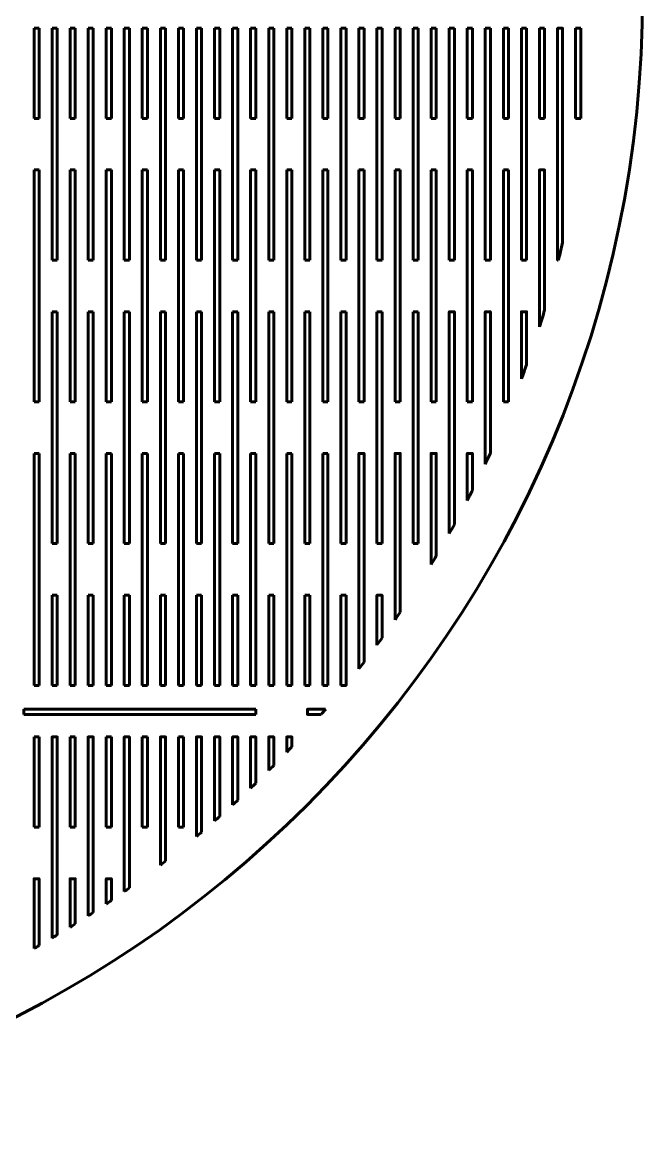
# Model space of a CAD drawing. Header units: millimetres. Extents: x -222 to 222, y -222 to 222.
# Drawn here: x 102.2 to 222.5, y -222.5 to -5.4 of the extents above; entities that cross this region are included whole.
import ezdxf

# ---------------------------------------------------------------- set-up
doc = ezdxf.new("R2010")
doc.units = ezdxf.units.MM
doc.linetypes.add('K5LT_BASIC', pattern=[0])

# ---------------------------------------------------------------- blocks, each defined once
blk = doc.blocks.new('U389')
at = {"color": 150, "linetype": 'K5LT_BASIC', "lineweight": 60, "true_color": 0x0080ff}
for p, q in [((209.5, -24), (209.5, -6.5)), ((209.5, -6.5), (210.5, -6.5)), ((210.5, -6.5), (210.5, -24)), ((210.5, -24), (209.5, -24))]:
    blk.add_line(p, q, dxfattribs=at)
blk = doc.blocks.new('U390')
at = {"color": 150, "linetype": 'K5LT_BASIC', "lineweight": 60, "true_color": 0x0080ff}
for p, q in [((202.5, -24), (202.5, -6.5)), ((202.5, -6.5), (203.5, -6.5)), ((203.5, -6.5), (203.5, -24)), ((203.5, -24), (202.5, -24))]:
    blk.add_line(p, q, dxfattribs=at)
blk = doc.blocks.new('U391')
at = {"color": 150, "linetype": 'K5LT_BASIC', "lineweight": 60, "true_color": 0x0080ff}
for p, q in [((200, -6.5), (199, -6.5)), ((199, -6.5), (199, -51.5)), ((200, -51.5), (200, -6.5)), ((199, -51.5), (200, -51.5))]:
    blk.add_line(p, q, dxfattribs=at)
blk = doc.blocks.new('U392')
at = {"color": 150, "linetype": 'K5LT_BASIC', "lineweight": 60, "true_color": 0x0080ff}
for p, q in [((195.5, -24), (195.5, -6.5)), ((195.5, -6.5), (196.5, -6.5)), ((196.5, -6.5), (196.5, -24)), ((196.5, -24), (195.5, -24))]:
    blk.add_line(p, q, dxfattribs=at)
blk = doc.blocks.new('U393')
at = {"color": 150, "linetype": 'K5LT_BASIC', "lineweight": 60, "true_color": 0x0080ff}
for p, q in [((196.5, -34), (195.5, -34)), ((195.5, -34), (195.5, -79)), ((196.5, -79), (196.5, -34)), ((195.5, -79), (196.5, -79))]:
    blk.add_line(p, q, dxfattribs=at)
blk = doc.blocks.new('U394')
at = {"color": 150, "linetype": 'K5LT_BASIC', "lineweight": 60, "true_color": 0x0080ff}
for p, q in [((193, -6.5), (192, -6.5)), ((192, -6.5), (192, -51.5)), ((193, -51.5), (193, -6.5)), ((192, -51.5), (193, -51.5))]:
    blk.add_line(p, q, dxfattribs=at)
blk = doc.blocks.new('U395')
at = {"color": 150, "linetype": 'K5LT_BASIC', "lineweight": 60, "true_color": 0x0080ff}
for p, q in [((188.5, -24), (188.5, -6.5)), ((188.5, -6.5), (189.5, -6.5)), ((189.5, -6.5), (189.5, -24)), ((189.5, -24), (188.5, -24))]:
    blk.add_line(p, q, dxfattribs=at)
blk = doc.blocks.new('U396')
at = {"color": 150, "linetype": 'K5LT_BASIC', "lineweight": 60, "true_color": 0x0080ff}
for p, q in [((189.5, -34), (188.5, -34)), ((188.5, -34), (188.5, -79)), ((189.5, -79), (189.5, -34)), ((188.5, -79), (189.5, -79))]:
    blk.add_line(p, q, dxfattribs=at)
blk = doc.blocks.new('U397')
at = {"color": 150, "linetype": 'K5LT_BASIC', "lineweight": 60, "true_color": 0x0080ff}
for p, q in [((186, -6.5), (185, -6.5)), ((185, -6.5), (185, -51.5)), ((186, -51.5), (186, -6.5)), ((185, -51.5), (186, -51.5))]:
    blk.add_line(p, q, dxfattribs=at)
blk = doc.blocks.new('U398')
at = {"color": 150, "linetype": 'K5LT_BASIC', "lineweight": 60, "true_color": 0x0080ff}
for p, q in [((181.5, -24), (181.5, -6.5)), ((181.5, -6.5), (182.5, -6.5)), ((182.5, -6.5), (182.5, -24)), ((182.5, -24), (181.5, -24))]:
    blk.add_line(p, q, dxfattribs=at)
blk = doc.blocks.new('U399')
at = {"color": 150, "linetype": 'K5LT_BASIC', "lineweight": 60, "true_color": 0x0080ff}
for p, q in [((182.5, -34), (181.5, -34)), ((181.5, -34), (181.5, -79)), ((182.5, -79), (182.5, -34)), ((181.5, -79), (182.5, -79))]:
    blk.add_line(p, q, dxfattribs=at)
blk = doc.blocks.new('U400')
at = {"color": 150, "linetype": 'K5LT_BASIC', "lineweight": 60, "true_color": 0x0080ff}
for p, q in [((179, -6.5), (178, -6.5)), ((178, -6.5), (178, -51.5)), ((179, -51.5), (179, -6.5)), ((178, -51.5), (179, -51.5))]:
    blk.add_line(p, q, dxfattribs=at)
blk = doc.blocks.new('U401')
at = {"color": 150, "linetype": 'K5LT_BASIC', "lineweight": 60, "true_color": 0x0080ff}
for p, q in [((174.5, -24), (174.5, -6.5)), ((174.5, -6.5), (175.5, -6.5)), ((175.5, -6.5), (175.5, -24)), ((175.5, -24), (174.5, -24))]:
    blk.add_line(p, q, dxfattribs=at)
blk = doc.blocks.new('U402')
at = {"color": 150, "linetype": 'K5LT_BASIC', "lineweight": 60, "true_color": 0x0080ff}
for p, q in [((175.5, -34), (174.5, -34)), ((174.5, -34), (174.5, -79)), ((175.5, -79), (175.5, -34)), ((174.5, -79), (175.5, -79))]:
    blk.add_line(p, q, dxfattribs=at)
blk = doc.blocks.new('U403')
at = {"color": 150, "linetype": 'K5LT_BASIC', "lineweight": 60, "true_color": 0x0080ff}
for p, q in [((179, -61.5), (178, -61.5)), ((178, -61.5), (178, -106.5)), ((179, -106.5), (179, -61.5)), ((178, -106.5), (179, -106.5))]:
    blk.add_line(p, q, dxfattribs=at)
blk = doc.blocks.new('U404')
at = {"color": 150, "linetype": 'K5LT_BASIC', "lineweight": 60, "true_color": 0x0080ff}
for p, q in [((172, -6.5), (171, -6.5)), ((171, -6.5), (171, -51.5)), ((172, -51.5), (172, -6.5)), ((171, -51.5), (172, -51.5))]:
    blk.add_line(p, q, dxfattribs=at)
blk = doc.blocks.new('U405')
at = {"color": 150, "linetype": 'K5LT_BASIC', "lineweight": 60, "true_color": 0x0080ff}
for p, q in [((167.5, -24), (167.5, -6.5)), ((167.5, -6.5), (168.5, -6.5)), ((168.5, -6.5), (168.5, -24)), ((168.5, -24), (167.5, -24))]:
    blk.add_line(p, q, dxfattribs=at)
blk = doc.blocks.new('U406')
at = {"color": 150, "linetype": 'K5LT_BASIC', "lineweight": 60, "true_color": 0x0080ff}
for p, q in [((168.5, -34), (167.5, -34)), ((167.5, -34), (167.5, -79)), ((168.5, -79), (168.5, -34)), ((167.5, -79), (168.5, -79))]:
    blk.add_line(p, q, dxfattribs=at)
blk = doc.blocks.new('U407')
at = {"color": 150, "linetype": 'K5LT_BASIC', "lineweight": 60, "true_color": 0x0080ff}
for p, q in [((172, -61.5), (171, -61.5)), ((171, -61.5), (171, -106.5)), ((172, -106.5), (172, -61.5)), ((171, -106.5), (172, -106.5))]:
    blk.add_line(p, q, dxfattribs=at)
blk = doc.blocks.new('U408')
at = {"color": 150, "linetype": 'K5LT_BASIC', "lineweight": 60, "true_color": 0x0080ff}
for p, q in [((165, -6.5), (164, -6.5)), ((164, -6.5), (164, -51.5)), ((165, -51.5), (165, -6.5)), ((164, -51.5), (165, -51.5))]:
    blk.add_line(p, q, dxfattribs=at)
blk = doc.blocks.new('U409')
at = {"color": 150, "linetype": 'K5LT_BASIC', "lineweight": 60, "true_color": 0x0080ff}
for p, q in [((160.5, -24), (160.5, -6.5)), ((160.5, -6.5), (161.5, -6.5)), ((161.5, -6.5), (161.5, -24)), ((161.5, -24), (160.5, -24))]:
    blk.add_line(p, q, dxfattribs=at)
blk = doc.blocks.new('U410')
at = {"color": 150, "linetype": 'K5LT_BASIC', "lineweight": 60, "true_color": 0x0080ff}
for p, q in [((161.5, -34), (160.5, -34)), ((160.5, -34), (160.5, -79)), ((161.5, -79), (161.5, -34)), ((160.5, -79), (161.5, -79))]:
    blk.add_line(p, q, dxfattribs=at)
blk = doc.blocks.new('U411')
at = {"color": 150, "linetype": 'K5LT_BASIC', "lineweight": 60, "true_color": 0x0080ff}
for p, q in [((165, -61.5), (164, -61.5)), ((164, -61.5), (164, -106.5)), ((165, -106.5), (165, -61.5)), ((164, -106.5), (165, -106.5))]:
    blk.add_line(p, q, dxfattribs=at)
blk = doc.blocks.new('U412')
at = {"color": 150, "linetype": 'K5LT_BASIC', "lineweight": 60, "true_color": 0x0080ff}
for p, q in [((164, -134), (164, -116.5)), ((164, -116.5), (165, -116.5)), ((165, -116.5), (165, -134)), ((165, -134), (164, -134))]:
    blk.add_line(p, q, dxfattribs=at)
blk = doc.blocks.new('U413')
at = {"color": 150, "linetype": 'K5LT_BASIC', "lineweight": 60, "true_color": 0x0080ff}
for p, q in [((161.5, -89), (160.5, -89)), ((160.5, -89), (160.5, -134)), ((161.5, -134), (161.5, -89)), ((160.5, -134), (161.5, -134))]:
    blk.add_line(p, q, dxfattribs=at)
blk = doc.blocks.new('U414')
at = {"color": 150, "linetype": 'K5LT_BASIC', "lineweight": 60, "true_color": 0x0080ff}
for p, q in [((158, -6.5), (157, -6.5)), ((157, -6.5), (157, -51.5)), ((158, -51.5), (158, -6.5)), ((157, -51.5), (158, -51.5))]:
    blk.add_line(p, q, dxfattribs=at)
blk = doc.blocks.new('U415')
at = {"color": 150, "linetype": 'K5LT_BASIC', "lineweight": 60, "true_color": 0x0080ff}
for p, q in [((153.5, -24), (153.5, -6.5)), ((153.5, -6.5), (154.5, -6.5)), ((154.5, -6.5), (154.5, -24)), ((154.5, -24), (153.5, -24))]:
    blk.add_line(p, q, dxfattribs=at)
blk = doc.blocks.new('U416')
at = {"color": 150, "linetype": 'K5LT_BASIC', "lineweight": 60, "true_color": 0x0080ff}
for p, q in [((154.5, -34), (153.5, -34)), ((153.5, -34), (153.5, -79)), ((154.5, -79), (154.5, -34)), ((153.5, -79), (154.5, -79))]:
    blk.add_line(p, q, dxfattribs=at)
blk = doc.blocks.new('U417')
at = {"color": 150, "linetype": 'K5LT_BASIC', "lineweight": 60, "true_color": 0x0080ff}
for p, q in [((158, -61.5), (157, -61.5)), ((157, -61.5), (157, -106.5)), ((158, -106.5), (158, -61.5)), ((157, -106.5), (158, -106.5))]:
    blk.add_line(p, q, dxfattribs=at)
blk = doc.blocks.new('U418')
at = {"color": 150, "linetype": 'K5LT_BASIC', "lineweight": 60, "true_color": 0x0080ff}
for p, q in [((157, -134), (157, -116.5)), ((157, -116.5), (158, -116.5)), ((158, -116.5), (158, -134)), ((158, -134), (157, -134))]:
    blk.add_line(p, q, dxfattribs=at)
blk = doc.blocks.new('U419')
at = {"color": 150, "linetype": 'K5LT_BASIC', "lineweight": 60, "true_color": 0x0080ff}
for p, q in [((154.5, -89), (153.5, -89)), ((153.5, -89), (153.5, -134)), ((154.5, -134), (154.5, -89)), ((153.5, -134), (154.5, -134))]:
    blk.add_line(p, q, dxfattribs=at)
blk = doc.blocks.new('U420')
at = {"color": 150, "linetype": 'K5LT_BASIC', "lineweight": 60, "true_color": 0x0080ff}
for p, q in [((151, -6.5), (150, -6.5)), ((150, -6.5), (150, -51.5)), ((151, -51.5), (151, -6.5)), ((150, -51.5), (151, -51.5))]:
    blk.add_line(p, q, dxfattribs=at)
blk = doc.blocks.new('U421')
at = {"color": 150, "linetype": 'K5LT_BASIC', "lineweight": 60, "true_color": 0x0080ff}
for p, q in [((146.5, -24), (146.5, -6.5)), ((146.5, -6.5), (147.5, -6.5)), ((147.5, -6.5), (147.5, -24)), ((147.5, -24), (146.5, -24))]:
    blk.add_line(p, q, dxfattribs=at)
blk = doc.blocks.new('U422')
at = {"color": 150, "linetype": 'K5LT_BASIC', "lineweight": 60, "true_color": 0x0080ff}
for p, q in [((147.5, -34), (146.5, -34)), ((146.5, -34), (146.5, -79)), ((147.5, -79), (147.5, -34)), ((146.5, -79), (147.5, -79))]:
    blk.add_line(p, q, dxfattribs=at)
blk = doc.blocks.new('U423')
at = {"color": 150, "linetype": 'K5LT_BASIC', "lineweight": 60, "true_color": 0x0080ff}
for p, q in [((151, -61.5), (150, -61.5)), ((150, -61.5), (150, -106.5)), ((151, -106.5), (151, -61.5)), ((150, -106.5), (151, -106.5))]:
    blk.add_line(p, q, dxfattribs=at)
blk = doc.blocks.new('U424')
at = {"color": 150, "linetype": 'K5LT_BASIC', "lineweight": 60, "true_color": 0x0080ff}
for p, q in [((150, -134), (150, -116.5)), ((150, -116.5), (151, -116.5)), ((151, -116.5), (151, -134)), ((151, -134), (150, -134))]:
    blk.add_line(p, q, dxfattribs=at)
blk = doc.blocks.new('U425')
at = {"color": 150, "linetype": 'K5LT_BASIC', "lineweight": 60, "true_color": 0x0080ff}
for p, q in [((147.5, -89), (146.5, -89)), ((146.5, -89), (146.5, -134)), ((147.5, -134), (147.5, -89)), ((146.5, -134), (147.5, -134))]:
    blk.add_line(p, q, dxfattribs=at)
blk = doc.blocks.new('U426')
at = {"color": 150, "linetype": 'K5LT_BASIC', "lineweight": 60, "true_color": 0x0080ff}
for p, q in [((144, -6.5), (143, -6.5)), ((143, -6.5), (143, -51.5)), ((144, -51.5), (144, -6.5)), ((143, -51.5), (144, -51.5))]:
    blk.add_line(p, q, dxfattribs=at)
blk = doc.blocks.new('U427')
at = {"color": 150, "linetype": 'K5LT_BASIC', "lineweight": 60, "true_color": 0x0080ff}
for p, q in [((139.5, -24), (139.5, -6.5)), ((139.5, -6.5), (140.5, -6.5)), ((140.5, -6.5), (140.5, -24)), ((140.5, -24), (139.5, -24))]:
    blk.add_line(p, q, dxfattribs=at)
blk = doc.blocks.new('U428')
at = {"color": 150, "linetype": 'K5LT_BASIC', "lineweight": 60, "true_color": 0x0080ff}
for p, q in [((140.5, -34), (139.5, -34)), ((139.5, -34), (139.5, -79)), ((140.5, -79), (140.5, -34)), ((139.5, -79), (140.5, -79))]:
    blk.add_line(p, q, dxfattribs=at)
blk = doc.blocks.new('U429')
at = {"color": 150, "linetype": 'K5LT_BASIC', "lineweight": 60, "true_color": 0x0080ff}
for p, q in [((144, -61.5), (143, -61.5)), ((143, -61.5), (143, -106.5)), ((144, -106.5), (144, -61.5)), ((143, -106.5), (144, -106.5))]:
    blk.add_line(p, q, dxfattribs=at)
blk = doc.blocks.new('U430')
at = {"color": 150, "linetype": 'K5LT_BASIC', "lineweight": 60, "true_color": 0x0080ff}
for p, q in [((143, -134), (143, -116.5)), ((143, -116.5), (144, -116.5)), ((144, -116.5), (144, -134)), ((144, -134), (143, -134))]:
    blk.add_line(p, q, dxfattribs=at)
blk = doc.blocks.new('U431')
at = {"color": 150, "linetype": 'K5LT_BASIC', "lineweight": 60, "true_color": 0x0080ff}
for p, q in [((140.5, -89), (139.5, -89)), ((139.5, -89), (139.5, -134)), ((140.5, -134), (140.5, -89)), ((139.5, -134), (140.5, -134))]:
    blk.add_line(p, q, dxfattribs=at)
blk = doc.blocks.new('U432')
at = {"color": 150, "linetype": 'K5LT_BASIC', "lineweight": 60, "true_color": 0x0080ff}
for p, q in [((137, -6.5), (136, -6.5)), ((136, -6.5), (136, -51.5)), ((137, -51.5), (137, -6.5)), ((136, -51.5), (137, -51.5))]:
    blk.add_line(p, q, dxfattribs=at)
blk = doc.blocks.new('U433')
at = {"color": 150, "linetype": 'K5LT_BASIC', "lineweight": 60, "true_color": 0x0080ff}
for p, q in [((132.5, -24), (132.5, -6.5)), ((132.5, -6.5), (133.5, -6.5)), ((133.5, -6.5), (133.5, -24)), ((133.5, -24), (132.5, -24))]:
    blk.add_line(p, q, dxfattribs=at)
blk = doc.blocks.new('U434')
at = {"color": 150, "linetype": 'K5LT_BASIC', "lineweight": 60, "true_color": 0x0080ff}
for p, q in [((133.5, -34), (132.5, -34)), ((132.5, -34), (132.5, -79)), ((133.5, -79), (133.5, -34)), ((132.5, -79), (133.5, -79))]:
    blk.add_line(p, q, dxfattribs=at)
blk = doc.blocks.new('U435')
at = {"color": 150, "linetype": 'K5LT_BASIC', "lineweight": 60, "true_color": 0x0080ff}
for p, q in [((137, -61.5), (136, -61.5)), ((136, -61.5), (136, -106.5)), ((137, -106.5), (137, -61.5)), ((136, -106.5), (137, -106.5))]:
    blk.add_line(p, q, dxfattribs=at)
blk = doc.blocks.new('U436')
at = {"color": 150, "linetype": 'K5LT_BASIC', "lineweight": 60, "true_color": 0x0080ff}
for p, q in [((136, -134), (136, -116.5)), ((136, -116.5), (137, -116.5)), ((137, -116.5), (137, -134)), ((137, -134), (136, -134))]:
    blk.add_line(p, q, dxfattribs=at)
blk = doc.blocks.new('U437')
at = {"color": 150, "linetype": 'K5LT_BASIC', "lineweight": 60, "true_color": 0x0080ff}
for p, q in [((133.5, -89), (132.5, -89)), ((132.5, -89), (132.5, -134)), ((133.5, -134), (133.5, -89)), ((132.5, -134), (133.5, -134))]:
    blk.add_line(p, q, dxfattribs=at)
blk = doc.blocks.new('U438')
at = {"color": 150, "linetype": 'K5LT_BASIC', "lineweight": 60, "true_color": 0x0080ff}
for p, q in [((130, -6.5), (129, -6.5)), ((129, -6.5), (129, -51.5)), ((130, -51.5), (130, -6.5)), ((129, -51.5), (130, -51.5))]:
    blk.add_line(p, q, dxfattribs=at)
blk = doc.blocks.new('U439')
at = {"color": 150, "linetype": 'K5LT_BASIC', "lineweight": 60, "true_color": 0x0080ff}
for p, q in [((125.5, -24), (125.5, -6.5)), ((125.5, -6.5), (126.5, -6.5)), ((126.5, -6.5), (126.5, -24)), ((126.5, -24), (125.5, -24))]:
    blk.add_line(p, q, dxfattribs=at)
blk = doc.blocks.new('U440')
at = {"color": 150, "linetype": 'K5LT_BASIC', "lineweight": 60, "true_color": 0x0080ff}
for p, q in [((126.5, -34), (125.5, -34)), ((125.5, -34), (125.5, -79)), ((126.5, -79), (126.5, -34)), ((125.5, -79), (126.5, -79))]:
    blk.add_line(p, q, dxfattribs=at)
blk = doc.blocks.new('U441')
at = {"color": 150, "linetype": 'K5LT_BASIC', "lineweight": 60, "true_color": 0x0080ff}
for p, q in [((130, -61.5), (129, -61.5)), ((129, -61.5), (129, -106.5)), ((130, -106.5), (130, -61.5)), ((129, -106.5), (130, -106.5))]:
    blk.add_line(p, q, dxfattribs=at)
blk = doc.blocks.new('U442')
at = {"color": 150, "linetype": 'K5LT_BASIC', "lineweight": 60, "true_color": 0x0080ff}
for p, q in [((129, -134), (129, -116.5)), ((129, -116.5), (130, -116.5)), ((130, -116.5), (130, -134)), ((130, -134), (129, -134))]:
    blk.add_line(p, q, dxfattribs=at)
blk = doc.blocks.new('U443')
at = {"color": 150, "linetype": 'K5LT_BASIC', "lineweight": 60, "true_color": 0x0080ff}
for p, q in [((126.5, -89), (125.5, -89)), ((125.5, -89), (125.5, -134)), ((126.5, -134), (126.5, -89)), ((125.5, -134), (126.5, -134))]:
    blk.add_line(p, q, dxfattribs=at)
blk = doc.blocks.new('U444')
at = {"color": 150, "linetype": 'K5LT_BASIC', "lineweight": 60, "true_color": 0x0080ff}
for p, q in [((123, -6.5), (122, -6.5)), ((122, -6.5), (122, -51.5)), ((123, -51.5), (123, -6.5)), ((122, -51.5), (123, -51.5))]:
    blk.add_line(p, q, dxfattribs=at)
blk = doc.blocks.new('U445')
at = {"color": 150, "linetype": 'K5LT_BASIC', "lineweight": 60, "true_color": 0x0080ff}
for p, q in [((118.5, -24), (118.5, -6.5)), ((118.5, -6.5), (119.5, -6.5)), ((119.5, -6.5), (119.5, -24)), ((119.5, -24), (118.5, -24))]:
    blk.add_line(p, q, dxfattribs=at)
blk = doc.blocks.new('U446')
at = {"color": 150, "linetype": 'K5LT_BASIC', "lineweight": 60, "true_color": 0x0080ff}
for p, q in [((119.5, -34), (118.5, -34)), ((118.5, -34), (118.5, -79)), ((119.5, -79), (119.5, -34)), ((118.5, -79), (119.5, -79))]:
    blk.add_line(p, q, dxfattribs=at)
blk = doc.blocks.new('U447')
at = {"color": 150, "linetype": 'K5LT_BASIC', "lineweight": 60, "true_color": 0x0080ff}
for p, q in [((123, -61.5), (122, -61.5)), ((122, -61.5), (122, -106.5)), ((123, -106.5), (123, -61.5)), ((122, -106.5), (123, -106.5))]:
    blk.add_line(p, q, dxfattribs=at)
blk = doc.blocks.new('U448')
at = {"color": 150, "linetype": 'K5LT_BASIC', "lineweight": 60, "true_color": 0x0080ff}
for p, q in [((122, -134), (122, -116.5)), ((122, -116.5), (123, -116.5)), ((123, -116.5), (123, -134)), ((123, -134), (122, -134))]:
    blk.add_line(p, q, dxfattribs=at)
blk = doc.blocks.new('U449')
at = {"color": 150, "linetype": 'K5LT_BASIC', "lineweight": 60, "true_color": 0x0080ff}
for p, q in [((119.5, -89), (118.5, -89)), ((118.5, -89), (118.5, -134)), ((119.5, -134), (119.5, -89)), ((118.5, -134), (119.5, -134))]:
    blk.add_line(p, q, dxfattribs=at)
blk = doc.blocks.new('U450')
at = {"color": 150, "linetype": 'K5LT_BASIC', "lineweight": 60, "true_color": 0x0080ff}
for p, q in [((116, -6.5), (115, -6.5)), ((115, -6.5), (115, -51.5)), ((116, -51.5), (116, -6.5)), ((115, -51.5), (116, -51.5))]:
    blk.add_line(p, q, dxfattribs=at)
blk = doc.blocks.new('U451')
at = {"color": 150, "linetype": 'K5LT_BASIC', "lineweight": 60, "true_color": 0x0080ff}
for p, q in [((111.5, -24), (111.5, -6.5)), ((111.5, -6.5), (112.5, -6.5)), ((112.5, -6.5), (112.5, -24)), ((112.5, -24), (111.5, -24))]:
    blk.add_line(p, q, dxfattribs=at)
blk = doc.blocks.new('U452')
at = {"color": 150, "linetype": 'K5LT_BASIC', "lineweight": 60, "true_color": 0x0080ff}
for p, q in [((112.5, -34), (111.5, -34)), ((111.5, -34), (111.5, -79)), ((112.5, -79), (112.5, -34)), ((111.5, -79), (112.5, -79))]:
    blk.add_line(p, q, dxfattribs=at)
blk = doc.blocks.new('U453')
at = {"color": 150, "linetype": 'K5LT_BASIC', "lineweight": 60, "true_color": 0x0080ff}
for p, q in [((116, -61.5), (115, -61.5)), ((115, -61.5), (115, -106.5)), ((116, -106.5), (116, -61.5)), ((115, -106.5), (116, -106.5))]:
    blk.add_line(p, q, dxfattribs=at)
blk = doc.blocks.new('U454')
at = {"color": 150, "linetype": 'K5LT_BASIC', "lineweight": 60, "true_color": 0x0080ff}
for p, q in [((115, -134), (115, -116.5)), ((115, -116.5), (116, -116.5)), ((116, -116.5), (116, -134)), ((116, -134), (115, -134))]:
    blk.add_line(p, q, dxfattribs=at)
blk = doc.blocks.new('U455')
at = {"color": 150, "linetype": 'K5LT_BASIC', "lineweight": 60, "true_color": 0x0080ff}
for p, q in [((112.5, -89), (111.5, -89)), ((111.5, -89), (111.5, -134)), ((112.5, -134), (112.5, -89)), ((111.5, -134), (112.5, -134))]:
    blk.add_line(p, q, dxfattribs=at)
blk = doc.blocks.new('U456')
at = {"color": 150, "linetype": 'K5LT_BASIC', "lineweight": 60, "true_color": 0x0080ff}
for p, q in [((109, -6.5), (108, -6.5)), ((108, -6.5), (108, -51.5)), ((109, -51.5), (109, -6.5)), ((108, -51.5), (109, -51.5))]:
    blk.add_line(p, q, dxfattribs=at)
blk = doc.blocks.new('U457')
at = {"color": 150, "linetype": 'K5LT_BASIC', "lineweight": 60, "true_color": 0x0080ff}
for p, q in [((104.5, -24), (104.5, -6.5)), ((104.5, -6.5), (105.5, -6.5)), ((105.5, -6.5), (105.5, -24)), ((105.5, -24), (104.5, -24))]:
    blk.add_line(p, q, dxfattribs=at)
blk = doc.blocks.new('U458')
at = {"color": 150, "linetype": 'K5LT_BASIC', "lineweight": 60, "true_color": 0x0080ff}
for p, q in [((105.5, -34), (104.5, -34)), ((104.5, -34), (104.5, -79)), ((105.5, -79), (105.5, -34)), ((104.5, -79), (105.5, -79))]:
    blk.add_line(p, q, dxfattribs=at)
blk = doc.blocks.new('U459')
at = {"color": 150, "linetype": 'K5LT_BASIC', "lineweight": 60, "true_color": 0x0080ff}
for p, q in [((109, -61.5), (108, -61.5)), ((108, -61.5), (108, -106.5)), ((109, -106.5), (109, -61.5)), ((108, -106.5), (109, -106.5))]:
    blk.add_line(p, q, dxfattribs=at)
blk = doc.blocks.new('U460')
at = {"color": 150, "linetype": 'K5LT_BASIC', "lineweight": 60, "true_color": 0x0080ff}
for p, q in [((108, -134), (108, -116.5)), ((108, -116.5), (109, -116.5)), ((109, -116.5), (109, -134)), ((109, -134), (108, -134))]:
    blk.add_line(p, q, dxfattribs=at)
blk = doc.blocks.new('U461')
at = {"color": 150, "linetype": 'K5LT_BASIC', "lineweight": 60, "true_color": 0x0080ff}
for p, q in [((105.5, -89), (104.5, -89)), ((104.5, -89), (104.5, -134)), ((105.5, -134), (105.5, -89)), ((104.5, -134), (105.5, -134))]:
    blk.add_line(p, q, dxfattribs=at)
blk = doc.blocks.new('U546')
at = {"color": 150, "linetype": 'K5LT_BASIC', "lineweight": 60, "true_color": 0x0080ff}
for p, q in [((132.5, -161.5), (132.5, -144)), ((132.5, -144), (133.5, -144)), ((133.5, -144), (133.5, -161.5)), ((133.5, -161.5), (132.5, -161.5))]:
    blk.add_line(p, q, dxfattribs=at)
blk = doc.blocks.new('U547')
at = {"color": 150, "linetype": 'K5LT_BASIC', "lineweight": 60, "true_color": 0x0080ff}
for p, q in [((125.5, -161.5), (125.5, -144)), ((125.5, -144), (126.5, -144)), ((126.5, -144), (126.5, -161.5)), ((126.5, -161.5), (125.5, -161.5))]:
    blk.add_line(p, q, dxfattribs=at)
blk = doc.blocks.new('U548')
at = {"color": 150, "linetype": 'K5LT_BASIC', "lineweight": 60, "true_color": 0x0080ff}
for p, q in [((118.5, -161.5), (118.5, -144)), ((118.5, -144), (119.5, -144)), ((119.5, -144), (119.5, -161.5)), ((119.5, -161.5), (118.5, -161.5))]:
    blk.add_line(p, q, dxfattribs=at)
blk = doc.blocks.new('U549')
at = {"color": 150, "linetype": 'K5LT_BASIC', "lineweight": 60, "true_color": 0x0080ff}
for p, q in [((111.5, -161.5), (111.5, -144)), ((111.5, -144), (112.5, -144)), ((112.5, -144), (112.5, -161.5)), ((112.5, -161.5), (111.5, -161.5))]:
    blk.add_line(p, q, dxfattribs=at)
blk = doc.blocks.new('U550')
at = {"color": 150, "linetype": 'K5LT_BASIC', "lineweight": 60, "true_color": 0x0080ff}
for p, q in [((104.5, -161.5), (104.5, -144)), ((104.5, -144), (105.5, -144)), ((105.5, -144), (105.5, -161.5)), ((105.5, -161.5), (104.5, -161.5))]:
    blk.add_line(p, q, dxfattribs=at)
blk = doc.blocks.new('U578')
at = {"color": 150, "linetype": 'K5LT_BASIC', "lineweight": 60, "true_color": 0x0080ff}
for p, q in [((147.5, -138.63), (102.5, -138.63)), ((102.5, -138.63), (102.5, -139.63)), ((147.5, -139.63), (147.5, -138.63)), ((102.5, -139.63), (147.5, -139.63))]:
    blk.add_line(p, q, dxfattribs=at)
blk = doc.blocks.new('U388')
at = {"color": 150, "linetype": 'K5LT_BASIC', "lineweight": 60, "true_color": 0x0080ff}
for p, q in [((105.5, -24), (104.5, -24)), ((112.5, -24), (111.5, -24)), ((119.5, -24), (118.5, -24)), ((126.5, -24), (125.5, -24)), ((133.5, -24), (132.5, -24)), ((140.5, -24), (139.5, -24)), ((147.5, -24), (146.5, -24)), ((154.5, -24), (153.5, -24)), ((161.5, -24), (160.5, -24)), ((168.5, -24), (167.5, -24)), ((175.5, -24), (174.5, -24)), ((182.5, -24), (181.5, -24)), ((189.5, -24), (188.5, -24)), ((196.5, -24), (195.5, -24)), ((203.5, -24), (202.5, -24)), ((210.5, -24), (209.5, -24)), ((108, -51.5), (108, -29)), ((115, -51.5), (115, -29)), ((122, -51.5), (122, -29)), ((129, -51.5), (129, -29)), ((136, -51.5), (136, -29)), ((143, -51.5), (143, -29)), ((150, -51.5), (150, -29)), ((157, -51.5), (157, -29)), ((164, -51.5), (164, -29)), ((171, -51.5), (171, -29)), ((178, -51.5), (178, -29)), ((185, -51.5), (185, -29)), ((192, -51.5), (192, -29)), ((199, -51.5), (199, -29)), ((206, -51.5), (206, -29)), ((105.5, -34), (104.5, -34)), ((112.5, -34), (111.5, -34)), ((119.5, -34), (118.5, -34)), ((126.5, -34), (125.5, -34)), ((133.5, -34), (132.5, -34)), ((140.5, -34), (139.5, -34)), ((147.5, -34), (146.5, -34)), ((154.5, -34), (153.5, -34)), ((161.5, -34), (160.5, -34)), ((168.5, -34), (167.5, -34)), ((175.5, -34), (174.5, -34)), ((182.5, -34), (181.5, -34)), ((189.5, -34), (188.5, -34)), ((196.5, -34), (195.5, -34)), ((203.5, -34), (202.5, -34)), ((105.5, -161.5), (104.5, -161.5)), ((112.5, -161.5), (111.5, -161.5)), ((119.5, -161.5), (118.5, -161.5)), ((126.5, -161.5), (125.5, -161.5)), ((133.5, -161.5), (132.5, -161.5)), ((108, -183.01), (108, -166.5)), ((115, -178.69), (115, -166.5)), ((122, -173.99), (122, -166.5)), ((129, -168.86), (129, -166.5)), ((105.5, -171.5), (104.5, -171.5)), ((112.5, -171.5), (111.5, -171.5)), ((119.5, -171.5), (118.5, -171.5))]:
    blk.add_line(p, q, dxfattribs=at)
for points in [[(207, -48.03), (207, -6.5), (206, -6.5), (206, -51.5), (206.16, -51.5)], [(203.5, -61.19), (203.5, -34), (202.5, -34), (202.5, -64.42)], [(186, -102.76), (186, -61.5), (185, -61.5), (185, -104.55)], [(193, -88.92), (193, -61.5), (192, -61.5), (192, -91.06)], [(200, -71.81), (200, -61.5), (199, -61.5), (199, -74.53)], [(168.5, -129.48), (168.5, -89), (167.5, -89), (167.5, -130.77)], [(175.5, -119.82), (175.5, -89), (174.5, -89), (174.5, -121.27)], [(182.5, -108.86), (182.5, -89), (181.5, -89), (181.5, -110.52)], [(189.5, -96.16), (189.5, -89), (188.5, -89), (188.5, -98.1)], [(171, -126.16), (171, -116.5), (172, -116.5), (172, -124.79)], [(161.05, -138.63), (157.5, -138.63), (157.5, -139.63), (160.19, -139.63)], [(109, -182.42), (109, -144), (108, -144), (108, -183.01)], [(116, -178.05), (116, -144), (115, -144), (115, -178.69)], [(123, -173.28), (123, -144), (122, -144), (122, -173.99)], [(130, -168.1), (130, -144), (129, -144), (129, -168.86)], [(137, -162.44), (137, -144), (136, -144), (136, -163.28)], [(139.5, -160.3), (139.5, -144), (140.5, -144), (140.5, -159.42)], [(144, -156.27), (144, -144), (143, -144), (143, -157.19)], [(146.5, -153.93), (146.5, -144), (147.5, -144), (147.5, -152.97)], [(151, -149.52), (151, -144), (150, -144), (150, -150.52)], [(153.5, -146.95), (153.5, -144), (154.5, -144), (154.5, -145.9)], [(105.5, -184.46), (105.5, -171.5), (104.5, -171.5), (104.5, -185.03)], [(112.5, -180.28), (112.5, -171.5), (111.5, -171.5), (111.5, -180.9)], [(119.5, -175.72), (119.5, -171.5), (118.5, -171.5), (118.5, -176.39)]]:
    blk.add_lwpolyline(points, dxfattribs=at)
for name in ['U457', 'U456', 'U451', 'U450', 'U445', 'U444', 'U439', 'U438', 'U433', 'U432', 'U427', 'U426', 'U421', 'U420', 'U415', 'U414', 'U409', 'U408', 'U405', 'U404', 'U401', 'U400', 'U398', 'U397', 'U395', 'U394', 'U392', 'U391', 'U390', 'U389', 'U458', 'U452', 'U446', 'U440', 'U434', 'U428', 'U422', 'U416', 'U410', 'U406', 'U402', 'U399', 'U396', 'U393', 'U459', 'U453', 'U447', 'U441', 'U435', 'U429', 'U423', 'U417', 'U411', 'U407', 'U403', 'U461', 'U455', 'U449', 'U443', 'U437', 'U431', 'U425', 'U419', 'U413', 'U460', 'U454', 'U448', 'U442', 'U436', 'U430', 'U424', 'U418', 'U412', 'U578', 'U550', 'U549', 'U548', 'U547', 'U546']:
    blk.add_blockref(name, (0, 0))
blk = doc.blocks.new('U387')
at = {"color": 150, "linetype": 'K5LT_BASIC', "lineweight": 60, "true_color": 0x0080ff}
for start, end in [(345.9745, 346.9359), (342.3528, 343.2651), (339.467, 340.2501), (334.6259, 335.2626), (332.506, 333.0958), (330.5271, 331.0798), (328.6624, 329.1847), (325.2027, 325.6781), (323.5819, 324.0385), (322.0209, 322.4612), (320.9065, 320.9386), (318.9218, 319.2785), (316.2491, 316.6404), (314.9009, 315.2828), (313.5836, 313.9569), (312.2945, 312.66), (311.0313, 311.3897), (309.7918, 310.1436), (307.3771, 307.7172), (305.0379, 305.3678), (303.8932, 304.2187), (302.7638, 303.085), (301.6484, 301.9657), (299.4566, 299.7668), (300.5464, 300.8599)]:
    blk.add_arc((0, 0), 212.5, start, end, dxfattribs=at)
blk.add_blockref('U388', (0, 0))

msp = doc.modelspace()

# ---------------------------------------------------------------- linework, layer by layer
at = {"color": 150, "linetype": 'K5LT_BASIC', "lineweight": 60, "true_color": 0x0080ff}
msp.add_circle((0, 0), 222.5, dxfattribs=at)

# ---------------------------------------------------------------- block references
msp.add_blockref('U387', (0, 0))

doc.saveas('drawing.dxf')
